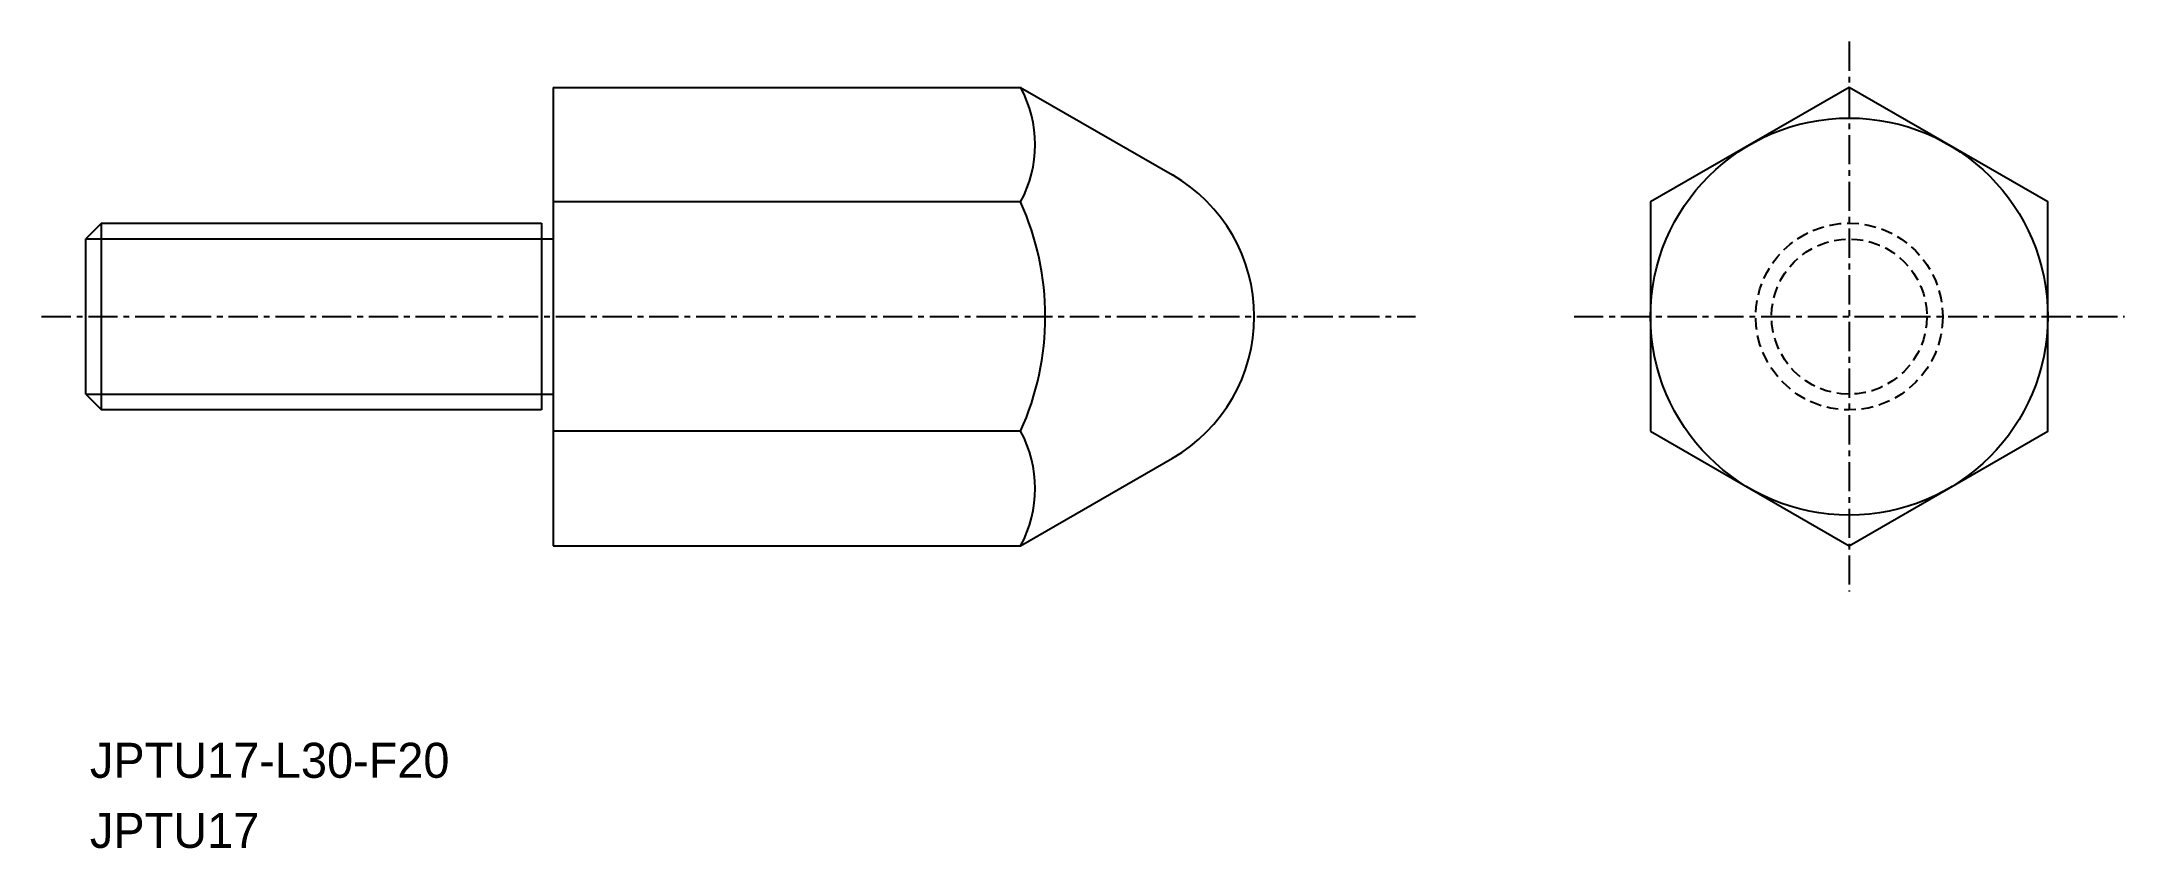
# Model space of a CAD drawing. Extents: x -1784.3 to -1695.2, y -606.5 to -571.9.
import ezdxf

# ---------------------------------------------------------------- set-up
doc = ezdxf.new("R2010")
doc.units = 0
doc.linetypes.add('CENTER', pattern=[2, 1.25, -0.25, 0.25, -0.25])
doc.linetypes.add('DASHED', pattern=[0.75, 0.5, -0.25])
doc.layers.get('0').update_dxf_attribs({"linetype": 'CONTINUOUS'})
doc.layers.add('CENTER', color=1, linetype='CENTER')

msp = doc.modelspace()

# ---------------------------------------------------------------- linework, layer by layer
at = {"color": 7, "linetype": 'CONTINUOUS'}
for p, q in [((-1762.43, -573.883), (-1742.43, -573.883)), ((-1762.43, -573.883), (-1762.43, -593.512)), ((-1781.754, -579.698), (-1782.43, -580.374)), ((-1781.754, -587.698), (-1781.754, -579.698)), ((-1781.754, -579.698), (-1762.93, -579.698)), ((-1762.93, -579.698), (-1762.93, -587.698)), ((-1782.43, -587.021), (-1782.43, -580.374)), ((-1782.43, -587.021), (-1781.754, -587.698)), ((-1762.93, -587.698), (-1781.754, -587.698)), ((-1762.43, -593.512), (-1742.43, -593.512))]:
    msp.add_line(p, q, dxfattribs=at)
for p, q in [((-1742.43, -573.883), (-1735.93, -577.635)), ((-1742.43, -578.79), (-1762.43, -578.79)), ((-1762.93, -580.374), (-1762.43, -580.374)), ((-1762.93, -587.021), (-1762.43, -587.021)), ((-1742.43, -588.605), (-1762.43, -588.605)), ((-1742.43, -593.512), (-1735.93, -589.76))]:
    msp.add_line(p, q)
at = {"color": 3, "linetype": 'CONTINUOUS'}
for p, q in [((-1782.43, -580.374), (-1762.93, -580.374)), ((-1782.43, -587.021), (-1762.93, -587.021))]:
    msp.add_line(p, q, dxfattribs=at)
msp.add_lwpolyline([(-1715.474, -588.605), (-1706.974, -593.512), (-1698.474, -588.605), (-1698.474, -578.79), (-1706.974, -573.883), (-1715.474, -578.79)], close=True)
at = {"linetype": 'CONTINUOUS'}
msp.add_circle((-1706.974, -583.698), 8.5, dxfattribs=at)
at = {"color": 3, "linetype": 'DASHED'}
for radius in [4, 3.323]:
    msp.add_circle((-1706.974, -583.698), radius, dxfattribs=at)
for centre, radius, start, end in [((-1746.935, -576.336), 5.13, 331.4225, 28.5775), ((-1739.43, -583.698), 7, 300, 60), ((-1753.338, -583.698), 11.961, 335.77728, 24.22272), ((-1746.935, -591.059), 5.13, 331.4225, 28.5775)]:
    msp.add_arc(centre, radius, start, end)
at = {"layer": 'CENTER', "color": 1, "linetype": 'CENTER'}
for p, q in [((-1706.974, -571.926), (-1706.974, -595.47)), ((-1784.318, -583.698), (-1725.529, -583.698)), ((-1718.746, -583.698), (-1695.202, -583.698))]:
    msp.add_line(p, q, dxfattribs=at)

# ---------------------------------------------------------------- texts
for s, p in [('JPTU17-L30-F20', (-1782.253, -603.447)), ('JPTU17', (-1782.253, -606.447))]:
    msp.add_text(s, height=1.5).set_placement(p)

doc.saveas('drawing.dxf')
